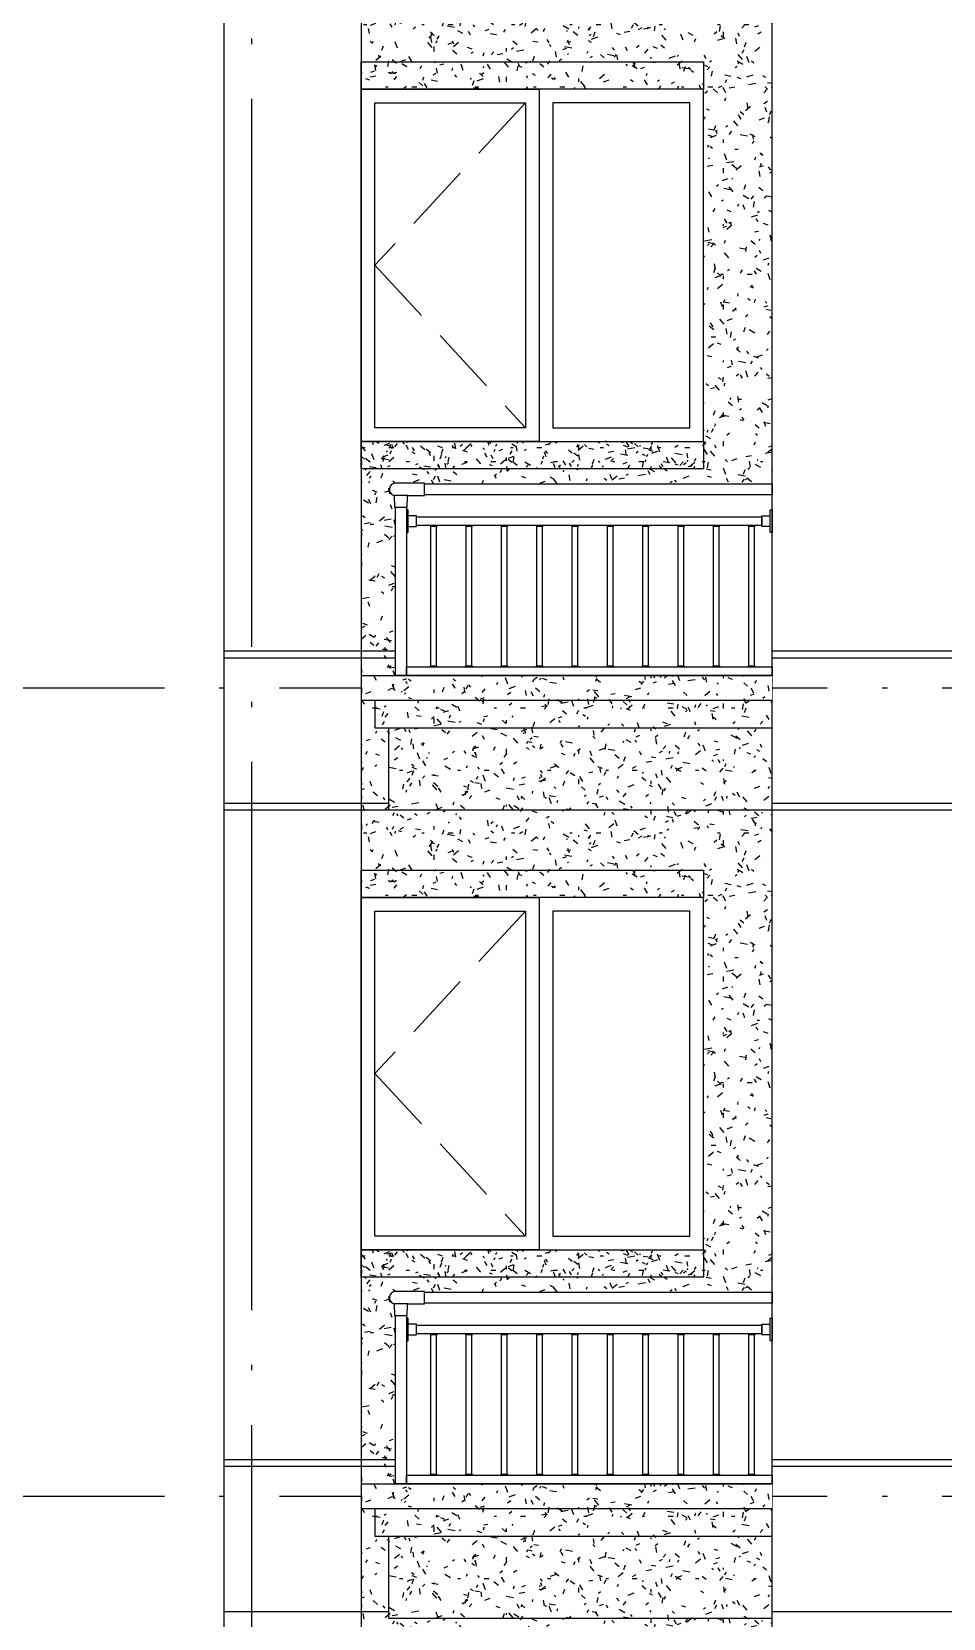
# Model space of a CAD drawing. Extents: x -12446 to 284554, y -295110 to 165007.
# Drawn here: x 801 to 4129, y -241099 to -235309 of the extents above; entities that cross this region are included whole.
import ezdxf

# ---------------------------------------------------------------- set-up
doc = ezdxf.new("R2010")
doc.units = 0
doc.header["$LTSCALE"] = 1000
doc.linetypes.add('AX-14-E$0$AX-85-M02$0$DASH', pattern=[0.35, 0.25, -0.1])
doc.linetypes.add('AX-14-E$0$DOTE', pattern=[2.42, 2, -0.2, 0.02, -0.2])
doc.layers.get('0').update_dxf_attribs({"linetype": 'CONTINUOUS'})
for name, color, linetype in [('A-Anno-Note', 241, 'CONTINUOUS'), ('AX-14-comp-tc$0$AX-T-LMCZ-Z$0$AX-13-E01-E03$0$A-Detl-Patt', 8, 'CONTINUOUS'), ('AX-14-comp-tc$0$灰褐色真石漆', 15, 'CONTINUOUS'), ('AX-14-E$0$A-Detl-Fine', 152, 'CONTINUOUS'), ('AX-14-E$0$A-Detl-Patt', 8, 'CONTINUOUS'), ('AX-14-E$0$A-Detl-Thin', 131, 'CONTINUOUS'), ('AX-14-E$0$A-elev-FIXT', 9, 'CONTINUOUS'), ('AX-14-E$0$A-elev-HRAL', 61, 'CONTINUOUS'), ('AX-14-E$0$栏杆型材', 82, 'CONTINUOUS'), ('AX-14-E$0$阳台栏杆扶手', 82, 'CONTINUOUS')]:
    doc.layers.add(name, color=color, linetype=linetype)
doc.layers.add('AX-14-E$0$A-Grid', color=222, linetype='AX-14-E$0$DOTE', plot=False)

# ---------------------------------------------------------------- blocks, each defined once
blk = doc.blocks.new('AX-14-E$0$4080转角立图')
at = {"layer": 'AX-14-E$0$A-elev-FIXT', "linetype": 'Continuous'}
blk.add_line((25.6, 42), (-24.3, 42), dxfattribs=at)
blk.add_lwpolyline([(-25.3, 43, -0.327139), (-24.2, 41.5), (-23.5, 0), (23.5, 0), (24.2, 40.5, -0.409111), (25.7, 42), (85.3, 42, 0.414214), (86.8, 43.5), (86.8, 86.5, 0.414214), (85.3, 88), (-18.8, 88, 0.865157)], format="xyb", close=True, dxfattribs=at)
blk = doc.blocks.new('AX-14-E$0$32固定座立面')
at = {"layer": 'AX-14-E$0$栏杆型材', "color": 6, "linetype": 'Continuous'}
blk.add_line((-7, -22.5), (-7, 22.5), dxfattribs=at)
blk.add_lwpolyline([(-7, -22.5, 0.41166), (-10, -19.5), (-36, -19.3, -0.41166), (-37, -18.3), (-37, 18.3, -0.41166), (-36, 19.3), (-10, 19.5, 0.41166), (-7, 22.5), (-7, 39, -0.41166), (-5, 41), (0, 41.1), (0, -41.1), (-5, -41, -0.41166), (-7, -39)], format="xyb", close=True, dxfattribs=at)
blk = doc.blocks.new('AX-14-E$0$A$C4D5E14F1')
at = {"layer": 'AX-14-E$0$A-Detl-Fine'}
for points in [[(100, 2900), (650, 2900), (650, 1715), (100, 1715)], [(1250, 2900), (750, 2900), (750, 1715), (1250, 1715)]]:
    blk.add_lwpolyline(points, close=True, dxfattribs=at)
at = {"layer": 'AX-14-E$0$A-Detl-Patt', "linetype": 'AX-14-E$0$AX-85-M02$0$DASH'}
blk.add_lwpolyline([(650, 2900), (100, 2307.5), (650, 1715)], dxfattribs=at)
at = {"layer": 'AX-14-E$0$A-Detl-Thin'}
blk.add_line((-450, 765), (-450, 3715), dxfattribs=at)
for points in [[(1550, 320), (1550, 3270)], [(1550, 320), (1550, 810)], [(150, 620), (1550, 620)], [(150, 320), (1550, 320)]]:
    blk.add_lwpolyline(points, dxfattribs=at)
for points in [[(50, 3050), (1300, 3050), (1300, 2950), (50, 2950)], [(50, 2950), (700, 2950), (700, 1665), (50, 1665)], [(1300, 2950), (700, 2950), (700, 1665), (1300, 1665)], [(50, 1665), (1300, 1665), (1300, 1565), (50, 1565)]]:
    blk.add_lwpolyline(points, close=True, dxfattribs=at)
at = {"layer": 'AX-14-E$0$A-elev-HRAL', "ltscale": 10}
for points in [[(302, 1358, 0.414214), (301.5, 1357.5), (301.5, 1355.5, 0.414214), (302, 1355), (327, 1355, 0.414214), (327.5, 1355.5), (327.5, 1357.5, 0.414214), (327, 1358)], [(431, 1358, 0.414214), (430.5, 1357.5), (430.5, 1355.5, 0.414214), (431, 1355), (456, 1355, 0.414214), (456.5, 1355.5), (456.5, 1357.5, 0.414214), (456, 1358)], [(560, 1358, 0.414214), (559.5, 1357.5), (559.5, 1355.5, 0.414214), (560, 1355), (585, 1355, 0.414214), (585.5, 1355.5), (585.5, 1357.5, 0.414214), (585, 1358)], [(689, 1358, 0.414214), (688.5, 1357.5), (688.5, 1355.5, 0.414214), (689, 1355), (714, 1355, 0.414214), (714.5, 1355.5), (714.5, 1357.5, 0.414214), (714, 1358)], [(818, 1358, 0.414214), (817.5, 1357.5), (817.5, 1355.5, 0.414214), (818, 1355), (843, 1355, 0.414214), (843.5, 1355.5), (843.5, 1357.5, 0.414214), (843, 1358)], [(947, 1358, 0.414214), (946.5, 1357.5), (946.5, 1355.5, 0.414214), (947, 1355), (972, 1355, 0.414214), (972.5, 1355.5), (972.5, 1357.5, 0.414214), (972, 1358)], [(1076, 1358, 0.414214), (1075.5, 1357.5), (1075.5, 1355.5, 0.414214), (1076, 1355), (1101, 1355, 0.414214), (1101.5, 1355.5), (1101.5, 1357.5, 0.414214), (1101, 1358)], [(1205, 1358, 0.414214), (1204.5, 1357.5), (1204.5, 1355.5, 0.414214), (1205, 1355), (1230, 1355, 0.414214), (1230.5, 1355.5), (1230.5, 1357.5, 0.414214), (1230, 1358)], [(1334, 1358, 0.414214), (1333.5, 1357.5), (1333.5, 1355.5, 0.414214), (1334, 1355), (1359, 1355, 0.414214), (1359.5, 1355.5), (1359.5, 1357.5, 0.414214), (1359, 1358)], [(1463, 1358, 0.414214), (1462.5, 1357.5), (1462.5, 1355.5, 0.414214), (1463, 1355), (1488, 1355, 0.414214), (1488.5, 1355.5), (1488.5, 1357.5, 0.414214), (1488, 1358)], [(302, 842, -0.414214), (301.5, 842.5), (301.5, 844.5, -0.414214), (302, 845), (327, 845, -0.414214), (327.5, 844.5), (327.5, 842.5, -0.414214), (327, 842)], [(431, 842, -0.414214), (430.5, 842.5), (430.5, 844.5, -0.414214), (431, 845), (456, 845, -0.414214), (456.5, 844.5), (456.5, 842.5, -0.414214), (456, 842)], [(560, 842, -0.414214), (559.5, 842.5), (559.5, 844.5, -0.414214), (560, 845), (585, 845, -0.414214), (585.5, 844.5), (585.5, 842.5, -0.414214), (585, 842)], [(689, 842, -0.414214), (688.5, 842.5), (688.5, 844.5, -0.414214), (689, 845), (714, 845, -0.414214), (714.5, 844.5), (714.5, 842.5, -0.414214), (714, 842)], [(818, 842, -0.414214), (817.5, 842.5), (817.5, 844.5, -0.414214), (818, 845), (843, 845, -0.414214), (843.5, 844.5), (843.5, 842.5, -0.414214), (843, 842)], [(947, 842, -0.414214), (946.5, 842.5), (946.5, 844.5, -0.414214), (947, 845), (972, 845, -0.414214), (972.5, 844.5), (972.5, 842.5, -0.414214), (972, 842)], [(1076, 842, -0.414214), (1075.5, 842.5), (1075.5, 844.5, -0.414214), (1076, 845), (1101, 845, -0.414214), (1101.5, 844.5), (1101.5, 842.5, -0.414214), (1101, 842)], [(1205, 842, -0.414214), (1204.5, 842.5), (1204.5, 844.5, -0.414214), (1205, 845), (1230, 845, -0.414214), (1230.5, 844.5), (1230.5, 842.5, -0.414214), (1230, 842)], [(1334, 842, -0.414214), (1333.5, 842.5), (1333.5, 844.5, -0.414214), (1334, 845), (1359, 845, -0.414214), (1359.5, 844.5), (1359.5, 842.5, -0.414214), (1359, 842)], [(1463, 842, -0.414214), (1462.5, 842.5), (1462.5, 844.5, -0.414214), (1463, 845), (1488, 845, -0.414214), (1488.5, 844.5), (1488.5, 842.5, -0.414214), (1488, 842)]]:
    blk.add_lwpolyline(points, format="xyb", close=True, dxfattribs=at)
for points in [[(324, 845), (305, 845), (305, 1355), (324, 1355)], [(453, 845), (434, 845), (434, 1355), (453, 1355)], [(582, 845), (563, 845), (563, 1355), (582, 1355)], [(711, 845), (692, 845), (692, 1355), (711, 1355)], [(840, 845), (821, 845), (821, 1355), (840, 1355)], [(969, 845), (950, 845), (950, 1355), (969, 1355)], [(1098, 845), (1079, 845), (1079, 1355), (1098, 1355)], [(1227, 845), (1208, 845), (1208, 1355), (1227, 1355)], [(1356, 845), (1337, 845), (1337, 1355), (1356, 1355)], [(1485, 845), (1466, 845), (1466, 1355), (1485, 1355)]]:
    blk.add_lwpolyline(points, close=True, dxfattribs=at)
at = {"layer": 'AX-14-E$0$栏杆型材'}
blk.add_lwpolyline([(252, 1390), (1513, 1390), (1513, 1358), (252, 1358)], close=True, dxfattribs=at)
at = {"layer": 'AX-14-E$0$阳台栏杆扶手'}
blk.add_lwpolyline([(1550, 1470), (281.8, 1470), (281.8, 1510), (1550, 1510)], close=True, dxfattribs=at)
at = {"layer": 'AX-14-E$0$A-elev-HRAL'}
for name, p in [('AX-14-E$0$4080转角立图', (195, 1425)), ('AX-14-E$0$32固定座立面', (1550, 1374))]:
    blk.add_blockref(name, p, dxfattribs=at)
at = {"layer": 'AX-14-E$0$A-elev-HRAL', "xscale": -1}
blk.add_blockref('AX-14-E$0$32固定座立面', (215, 1374), dxfattribs=at)
blk.add_wipeout([(50, 810), (1550, 810), (1550, 720), (50, 720)]).dxf.layer = 'AX-14-E$0$A-Detl-Thin'
at = {"layer": 'AX-14-E$0$A-Detl-Thin'}
for points in [[(50, 810), (1550, 810)], [(50, 810), (50, 720), (100, 720), (100, 620), (150, 620), (150, 320)], [(100, 720), (1550, 720)]]:
    blk.add_lwpolyline(points, dxfattribs=at)
at = {"layer": 'AX-14-E$0$栏杆型材'}
for points in [[(175, 1425), (215, 1425), (215, 810), (175, 810)], [(215, 842), (1550, 842), (1550, 810), (215, 810)]]:
    blk.add_lwpolyline(points, close=True, dxfattribs=at)
blk = doc.blocks.new('AX-14-E$0$wyhrehaw3yrjret')
at = {"layer": 'AX-14-E$0$A-Detl-Patt'}
for p, q in [((61836.2, 171284.7), (62461.2, 171284.7)), ((63836.2, 171284.7), (64661.2, 171284.7)), ((61836.2, 171259.7), (62461.2, 171259.7)), ((63836.2, 171259.7), (64661.2, 171259.7)), ((61836.2, 170729.7), (62436.2, 170729.7)), ((61836.2, 170704.7), (62436.2, 170704.7)), ((63836.2, 170729.7), (64636.2, 170729.7)), ((63836.2, 170704.7), (64636.2, 170704.7)), ((61836.2, 168334.7), (62461.2, 168334.7)), ((63836.2, 168334.7), (64661.2, 168334.7)), ((61836.2, 168309.7), (62461.2, 168309.7)), ((63836.2, 168309.7), (64661.2, 168309.7)), ((61836.2, 167779.7), (62436.2, 167779.7)), ((63836.2, 167779.7), (64636.2, 167779.7))]:
    blk.add_line(p, q, dxfattribs=at)
blk = doc.blocks.new('AX-14-comp-tc')
at = {"layer": 'AX-14-comp-tc$0$灰褐色真石漆'}
h = blk.add_hatch(dxfattribs=at)
h.set_pattern_fill('离散材料', color=256, scale=50)
h.set_pattern_definition([(0, (-60267.77, -406282.6), (132, 228), [12, -201, 9, -87, 18, -213]), (10, (-60324.77, -406159.6), (80.67614, 285.3443), [21, -51, 27, -159, 15, -198]), (20, (-60354.77, -406255.6), (133.47095, 220.97625), [24, -165, 21, -123, 15, -96]), (30, (-60267.77, -406273.6), (-21.96926, 254.05187), [15, -99, 12, -147, 9, -195]), (40, (-60351.77, -406207.6), (33.83592, 216.37036), [12, -132, 9, -84, 24, -153]), (50, (-60306.77, -406315.6), (-80.24786, 235.7335), [6, -111, 15, -183, 18, -93]), (60, (-60297.77, -406294.6), (-99.47303, 223.70766), [15, -123, 6, -144, 12, -111]), (70, (-60330.77, -406330.6), (-109.89227, 215.58685), [9, -57, 18, -96, 12, -132]), (80, (-60315.77, -406153.6), (-208.56534, 164.71945), [21, -132, 9, -156, 18, -147]), (90, (-60297.77, -406282.6), (-264, 111), [18, -93, 12, -183, 6, -186]), (100, (-60345.77, -406189.6), (-247.97146, 145.1453), [21, -117, 18, -96, 21, -219]), (110, (-60366.77, -406360.6), (-240.44034, 81.69114), [24, -78, 12, -159, 18, -174]), (120, (-60447.77, -406324.6), (-286.64994, 28.49227), [15, -201, 18, -93, 21, -123]), (130, (-60381.77, -406390.6), (-279.10777, 71.26608), [9, -66, 12, -129, 24, -168]), (140, (-60471.77, -406150.6), (-220.59685, -34.20569), [18, -108, 21, -93, 12, -126]), (150, (-60222.77, -406408.6), (-204.82497, -120.76726), [12, -84, 24, -186, 21, -171]), (160, (-60420.77, -406240.6), (-237.90107, -162.4287), [18, -126, 15, -114, 12, -183]), (170, (-60402.77, -406312.6), (-215.64405, -169.12317), [27, -99, 18, -135, 24, -132])])
h.paths.add_polyline_path([(1852.4, -244081.9), (1977.4, -244081.9), (1977.4, -243466.9), (1973.9, -243466.9), (1972.9, -243424.5), (1957.1, -243417.3), (1954.1, -243403.2), (1955.8, -243392.7), (1963.5, -243382.2), (1978.6, -243378.9), (2083.7, -243379.3), (2084.1, -243381.9), (3315.4, -243381.9), (3344.5, -243381.5), (3345.4, -243362.8), (3347.4, -243360.8), (3352.4, -243360.8), (3352.4, -241131.9), (1852.4, -241131.9), (1852.4, -241941.9), (3102.4, -241941.9), (3102.4, -243226.9), (1852.4, -243226.9)])
h = blk.add_hatch(dxfattribs=at)
h.set_pattern_fill('离散材料', color=256, scale=50)
h.set_pattern_definition([(0, (-60267.77, -465282.6), (132, 228), [12, -201, 9, -87, 18, -213]), (10, (-60324.77, -465159.6), (80.67614, 285.3443), [21, -51, 27, -159, 15, -198]), (20, (-60354.77, -465255.6), (133.47095, 220.97625), [24, -165, 21, -123, 15, -96]), (30, (-60267.77, -465273.6), (-21.96926, 254.05187), [15, -99, 12, -147, 9, -195]), (40, (-60351.77, -465207.6), (33.83592, 216.370355), [12, -132, 9, -84, 24, -153]), (50, (-60306.77, -465315.6), (-80.24786, 235.7335), [6, -111, 15, -183, 18, -93]), (60, (-60297.77, -465294.6), (-99.47303, 223.70766), [15, -123, 6, -144, 12, -111]), (70, (-60330.77, -465330.6), (-109.89227, 215.58685), [9, -57, 18, -96, 12, -132]), (80, (-60315.77, -465153.6), (-208.56534, 164.71945), [21, -132, 9, -156, 18, -147]), (90, (-60297.77, -465282.6), (-264, 111), [18, -93, 12, -183, 6, -186]), (100, (-60345.77, -465189.6), (-247.97146, 145.1453), [21, -117, 18, -96, 21, -219]), (110, (-60366.77, -465360.6), (-240.44034, 81.69114), [24, -78, 12, -159, 18, -174]), (120, (-60447.77, -465324.6), (-286.64994, 28.49227), [15, -201, 18, -93, 21, -123]), (130, (-60381.77, -465390.6), (-279.10777, 71.26608), [9, -66, 12, -129, 24, -168]), (140, (-60471.77, -465150.6), (-220.59685, -34.20569), [18, -108, 21, -93, 12, -126]), (150, (-60222.77, -465408.6), (-204.82497, -120.76726), [12, -84, 24, -186, 21, -171]), (160, (-60420.77, -465240.6), (-237.90107, -162.4287), [18, -126, 15, -114, 12, -183]), (170, (-60402.77, -465312.6), (-215.64405, -169.12317), [27, -99, 18, -135, 24, -132])])
h.paths.add_polyline_path([(1852.4, -243226.9), (3152.4, -243226.9), (3152.4, -243326.9), (1852.4, -243326.9)])
h.paths.add_polyline_path([(4102.4, -243226.9), (5602.4, -243226.9), (5602.4, -243326.9), (4102.4, -243326.9)])
h = blk.add_hatch(dxfattribs=at)
h.set_pattern_fill('离散材料', color=256, scale=50)
h.set_pattern_definition([(0, (-60267.77, -409232.6), (132, 228), [12, -201, 9, -87, 18, -213]), (10, (-60324.77, -409109.6), (80.67614, 285.3443), [21, -51, 27, -159, 15, -198]), (20, (-60354.77, -409205.6), (133.47095, 220.97625), [24, -165, 21, -123, 15, -96]), (30, (-60267.77, -409223.6), (-21.96926, 254.05187), [15, -99, 12, -147, 9, -195]), (40, (-60351.77, -409157.6), (33.83592, 216.37036), [12, -132, 9, -84, 24, -153]), (50, (-60306.77, -409265.6), (-80.24786, 235.7335), [6, -111, 15, -183, 18, -93]), (60, (-60297.77, -409244.6), (-99.47303, 223.70766), [15, -123, 6, -144, 12, -111]), (70, (-60330.77, -409280.6), (-109.89227, 215.58685), [9, -57, 18, -96, 12, -132]), (80, (-60315.77, -409103.6), (-208.56534, 164.71945), [21, -132, 9, -156, 18, -147]), (90, (-60297.77, -409232.6), (-264, 111), [18, -93, 12, -183, 6, -186]), (100, (-60345.77, -409139.6), (-247.97146, 145.1453), [21, -117, 18, -96, 21, -219]), (110, (-60366.77, -409310.6), (-240.44034, 81.69114), [24, -78, 12, -159, 18, -174]), (120, (-60447.77, -409274.6), (-286.64994, 28.49227), [15, -201, 18, -93, 21, -123]), (130, (-60381.77, -409340.6), (-279.10777, 71.26608), [9, -66, 12, -129, 24, -168]), (140, (-60471.77, -409100.6), (-220.59685, -34.20569), [18, -108, 21, -93, 12, -126]), (150, (-60222.77, -409358.6), (-204.82497, -120.76726), [12, -84, 24, -186, 21, -171]), (160, (-60420.77, -409190.6), (-237.90107, -162.4287), [18, -126, 15, -114, 12, -183]), (170, (-60402.77, -409262.6), (-215.64405, -169.12317), [27, -99, 18, -135, 24, -132])])
h.paths.add_polyline_path([(1852.4, -247031.9), (1977.4, -247031.9), (1977.4, -246416.9), (1973.9, -246416.9), (1972.9, -246374.5), (1957.1, -246367.3), (1954.1, -246353.2), (1955.8, -246342.7), (1963.5, -246332.2), (1978.6, -246328.9), (2083.7, -246329.3), (2084.1, -246331.9), (3315.4, -246331.9), (3344.5, -246331.5), (3345.4, -246312.8), (3347.4, -246310.8), (3352.4, -246310.8), (3352.4, -244081.9), (1852.4, -244081.9), (1852.4, -244891.9), (3102.4, -244891.9), (3102.4, -246176.9), (1852.4, -246176.9)])
h = blk.add_hatch(dxfattribs=at)
h.set_pattern_fill('离散材料', color=256, scale=50)
h.set_pattern_definition([(0, (-60267.76, -468232.6), (132, 228), [12, -201, 9, -87, 18, -213]), (10, (-60324.76, -468109.6), (80.67614, 285.3443), [21, -51, 27, -159, 15, -198]), (20, (-60354.76, -468205.6), (133.47095, 220.97625), [24, -165, 21, -123, 15, -96]), (30, (-60267.76, -468223.6), (-21.96926, 254.05187), [15, -99, 12, -147, 9, -195]), (40, (-60351.76, -468157.6), (33.83592, 216.370355), [12, -132, 9, -84, 24, -153]), (50, (-60306.76, -468265.6), (-80.24786, 235.7335), [6, -111, 15, -183, 18, -93]), (60, (-60297.76, -468244.6), (-99.47303, 223.70766), [15, -123, 6, -144, 12, -111]), (70, (-60330.76, -468280.6), (-109.89227, 215.58685), [9, -57, 18, -96, 12, -132]), (80, (-60315.76, -468103.6), (-208.56534, 164.71945), [21, -132, 9, -156, 18, -147]), (90, (-60297.76, -468232.6), (-264, 111), [18, -93, 12, -183, 6, -186]), (100, (-60345.76, -468139.6), (-247.97146, 145.1453), [21, -117, 18, -96, 21, -219]), (110, (-60366.76, -468310.6), (-240.44034, 81.69114), [24, -78, 12, -159, 18, -174]), (120, (-60447.76, -468274.6), (-286.64994, 28.49227), [15, -201, 18, -93, 21, -123]), (130, (-60381.76, -468340.6), (-279.10777, 71.26608), [9, -66, 12, -129, 24, -168]), (140, (-60471.76, -468100.6), (-220.59685, -34.20569), [18, -108, 21, -93, 12, -126]), (150, (-60222.76, -468358.6), (-204.82497, -120.76726), [12, -84, 24, -186, 21, -171]), (160, (-60420.76, -468190.6), (-237.90107, -162.4287), [18, -126, 15, -114, 12, -183]), (170, (-60402.76, -468262.6), (-215.64405, -169.12317), [27, -99, 18, -135, 24, -132])])
h.paths.add_polyline_path([(1852.4, -246176.9), (3152.4, -246176.9), (3152.4, -246276.9), (1852.4, -246276.9)])
h.paths.add_polyline_path([(4102.4, -246176.9), (5602.4, -246176.9), (5602.4, -246276.9), (4102.4, -246276.9)])
h = blk.add_hatch(dxfattribs=at)
h.set_pattern_fill('离散材料', color=256, scale=50)
h.set_pattern_definition([(0, (-60267.77, -412182.6), (132, 228), [12, -201, 9, -87, 18, -213]), (10, (-60324.77, -412059.6), (80.67614, 285.3443), [21, -51, 27, -159, 15, -198]), (20, (-60354.77, -412155.6), (133.47095, 220.97625), [24, -165, 21, -123, 15, -96]), (30, (-60267.77, -412173.6), (-21.96926, 254.05187), [15, -99, 12, -147, 9, -195]), (40, (-60351.77, -412107.6), (33.83592, 216.37036), [12, -132, 9, -84, 24, -153]), (50, (-60306.77, -412215.6), (-80.24786, 235.7335), [6, -111, 15, -183, 18, -93]), (60, (-60297.77, -412194.6), (-99.47303, 223.70766), [15, -123, 6, -144, 12, -111]), (70, (-60330.77, -412230.6), (-109.89227, 215.58685), [9, -57, 18, -96, 12, -132]), (80, (-60315.77, -412053.6), (-208.56534, 164.71945), [21, -132, 9, -156, 18, -147]), (90, (-60297.77, -412182.6), (-264, 111), [18, -93, 12, -183, 6, -186]), (100, (-60345.77, -412089.6), (-247.97146, 145.1453), [21, -117, 18, -96, 21, -219]), (110, (-60366.77, -412260.6), (-240.44034, 81.69114), [24, -78, 12, -159, 18, -174]), (120, (-60447.77, -412224.6), (-286.64994, 28.49227), [15, -201, 18, -93, 21, -123]), (130, (-60381.77, -412290.6), (-279.10777, 71.26608), [9, -66, 12, -129, 24, -168]), (140, (-60471.77, -412050.6), (-220.59685, -34.20569), [18, -108, 21, -93, 12, -126]), (150, (-60222.77, -412308.6), (-204.82497, -120.76726), [12, -84, 24, -186, 21, -171]), (160, (-60420.77, -412140.6), (-237.90107, -162.4287), [18, -126, 15, -114, 12, -183]), (170, (-60402.77, -412212.6), (-215.64405, -169.12317), [27, -99, 18, -135, 24, -132])])
h.paths.add_polyline_path([(1852.4, -249981.9), (1977.4, -249981.9), (1977.4, -249366.9), (1973.9, -249366.9), (1972.9, -249324.5), (1957.1, -249317.3), (1954.1, -249303.2), (1955.8, -249292.7), (1963.5, -249282.2), (1978.6, -249278.9), (2083.7, -249279.3), (2084.1, -249281.9), (3315.4, -249281.9), (3344.5, -249281.5), (3345.4, -249262.8), (3347.4, -249260.8), (3352.4, -249260.8), (3352.4, -247031.9), (1852.4, -247031.9), (1852.4, -247841.9), (3102.4, -247841.9), (3102.4, -249126.9), (1852.4, -249126.9)])
at = {"layer": 'AX-14-comp-tc$0$AX-T-LMCZ-Z$0$AX-13-E01-E03$0$A-Detl-Patt'}
blk.add_line((1852.4, -255491.9), (1851.1, -219626.9), dxfattribs=at)
blk = doc.blocks.new('AX-14-E')
at = {"layer": 'AX-14-E$0$A-Grid'}
for p, q in [((1603.9, -199254.4), (1603.9, -263085.2)), ((-714.4, -237704.4), (39369.1, -237704.4)), ((-714.4, -240654.4), (39369.1, -240654.4))]:
    blk.add_line(p, q, dxfattribs=at)
blk.add_blockref('AX-14-E$0$A$C4D5E14F1', (1953.9, -238469.4))
blk.add_blockref('AX-14-E$0$A$C4D5E14F1', (1953.9, -241419.4))
blk.add_blockref('AX-14-E$0$A$C4D5E14F1', (1953.9, -244369.4))
at = {"layer": 'AX-14-E$0$A-Detl-Thin'}
blk.add_blockref('AX-14-comp-tc', (152.8, 6422.5), dxfattribs=at)
at = {"layer": 'AX-14-E$0$A-Detl-Thin', "color": 6}
blk.add_blockref('AX-14-E$0$wyhrehaw3yrjret', (-60332.2, -408854.1), dxfattribs=at)

msp = doc.modelspace()

# ---------------------------------------------------------------- block references
at = {"layer": 'A-Anno-Note'}
msp.add_blockref('AX-14-E', (0, 0), dxfattribs=at)

doc.saveas('drawing.dxf')
